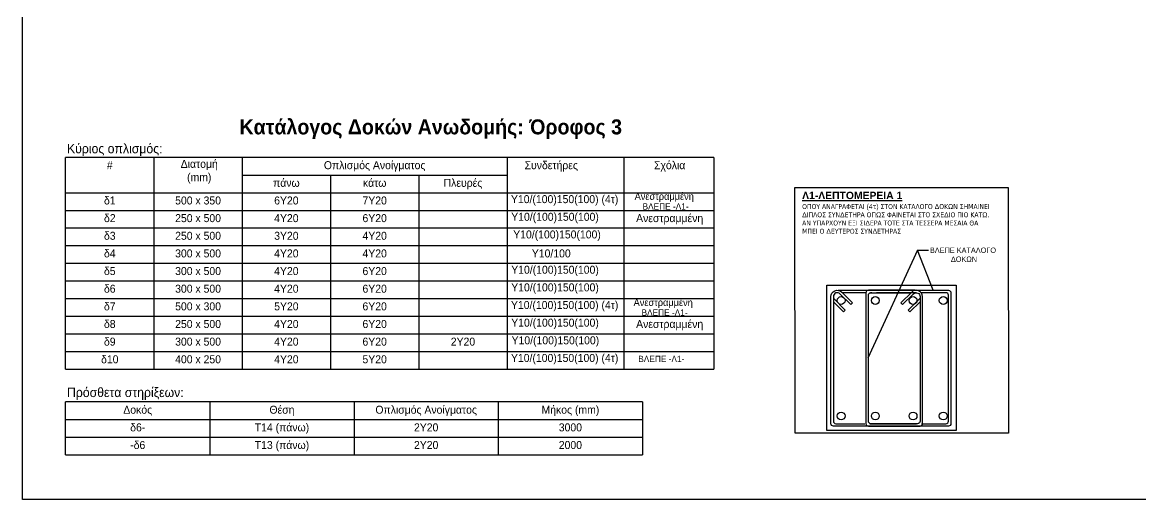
# Model space of a CAD drawing. Header units: millimetres. Extents: x -2171 to 1563, y -1758 to -1505.
# Drawn here: x -232.68 to -201.02, y -1630.29 to -1616.77 of the extents above; entities that cross this region are included whole.
import ezdxf
from ezdxf.enums import TextEntityAlignment as Align

# ---------------------------------------------------------------- set-up
doc = ezdxf.new("R2010")
doc.units = ezdxf.units.MM
for name, color, linetype in [('-S_TEXT', 3, 'Continuous'), ('Geo_Beam_0', 94, 'Continuous'), ('Lines', 7, 'Continuous'), ('Rods_Slab_0', 7, 'Continuous'), ('Texts', 7, 'Continuous')]:
    doc.layers.add(name, color=color, linetype=linetype)
doc.styles.add('S1Arl27188_b_934_161', font='arial.ttf', dxfattribs={"width": 0.933629, "height": 2.71875})
doc.styles.add('S1Arl31900_b_934_161', font='arial.ttf', dxfattribs={"width": 0.933629, "height": 3.19})
doc.styles.add('S1Arl51040_B_934_161', font='', dxfattribs={"width": 0.933629, "height": 5.104})
doc.styles.get("Standard").update_dxf_attribs({"font": 'tahoma.ttf'})
doc.styles.get('S1Arl51040_B_934_161').set_extended_font_data('Arial', bold=True)

# ---------------------------------------------------------------- blocks, each defined once
blk = doc.blocks.new('A$C44B519B8')
at = {"layer": 'Geo_Beam_0', "color": 94, "linetype": 'Continuous', "ltscale": 0.5}
for points in [[(1.23, 4.048), (4.35, 4.048, -0.414214), (4.42, 3.978), (4.42, 0.268, -0.414214), (4.35, 0.198), (1.093, 0.198, -0.414214), (1.023, 0.268), (1.023, 3.87, -0.668179), (1.33, 3.997), (1.636, 3.691), (1.587, 3.641), (1.281, 3.947, 0.668179), (1.093, 3.87), (1.093, 0.338, 0.414214), (1.163, 0.268), (1.985, 0.268)], [(3.412, 4.048), (2.084, 4.048, 0.414214), (2.014, 3.978), (2.014, 0.268, 0.414214), (2.084, 0.198), (3.549, 0.198, 0.414214), (3.619, 0.268), (3.619, 3.87, 0.668179), (3.312, 3.997), (3.006, 3.691), (3.055, 3.641), (3.362, 3.947, -0.668179), (3.549, 3.87), (3.549, 0.338, -0.414214), (3.479, 0.268), (2.154, 0.268, -0.414214), (2.084, 0.338), (2.084, 3.908, -0.414214), (2.154, 3.978), (3.293, 3.978)], [(3.591, 0.268), (4.28, 0.268, 0.414214), (4.35, 0.338), (4.35, 3.908, 0.414214), (4.28, 3.978), (3.591, 3.978)]]:
    blk.add_lwpolyline(points, format="xyb", dxfattribs=at)
for points in [[(1.093, 3.822), (1.431, 3.483), (1.382, 3.434), (1.093, 3.723)], [(2.021, 3.978), (1.349, 3.978)], [(2.187, 3.978), (2.144, 3.978)], [(3.451, 3.978), (2.312, 3.978)], [(3.549, 3.822), (3.211, 3.483), (3.261, 3.434), (3.549, 3.723)], [(2.125, 0.268), (3.451, 0.268)]]:
    blk.add_lwpolyline(points, dxfattribs=at)
at = {"layer": 'Rods_Slab_0'}
for p, q in [((3.471, 5.185), (2.072, 2.123)), ((3.918, 4.048), (3.471, 5.185)), ((3.471, 5.185), (3.789, 5.185))]:
    blk.add_line(p, q, dxfattribs=at)
for points in [[(0, 6.965), (6.042, 6.965), (6.05, 0), (0.008, 0)], [(0.907, 4.195), (4.568, 4.195), (4.568, 0.077), (0.907, 0.077)]]:
    blk.add_lwpolyline(points, close=True, dxfattribs=at)
for centre in [(1.313, 3.758), (2.282, 3.758), (3.35, 3.758), (4.204, 3.758), (1.313, 0.487), (2.282, 0.487), (3.35, 0.487), (4.204, 0.487)]:
    blk.add_circle(centre, 0.111, dxfattribs=at)
at = {"layer": 'Rods_Slab_0', "insert": (0.209, 6.841), "char_height": 0.14, "attachment_point": 1}
blk.add_mtext_dynamic_manual_height_columns('{\\fArial|b1|i0|c161|p34;\\H1.5x;\\LΛ1-ΛΕΠΤΟΜΕΡΕΙΑ 1\\P}ΟΠΟΥ ΑΝΑΓΡΑΦΕΤΑΙ {\\fArial|b0|i0|c186|p34;(4}τ{\\fArial|b0|i0|c186|p34;) }ΣΤΟΝ ΚΑΤΑΛΟΓΟ {\\fArial|b0|i0|c186|p34;Δ}ΟΚ{\\fArial|b0|i0|c186|p34;Ω}Ν ΣΗΜΑΙΝΕΙ \\P{\\fArial|b0|i0|c186|p34;Δ}ΙΠΛΟΣ ΣΥΝ{\\fArial|b0|i0|c186|p34;Δ}ΕΤΗΡΑ ΟΠ{\\fArial|b0|i0|c186|p34;Ω}Σ ΦΑΙΝΕΤΑΙ ΣΤΟ ΣΧΕ{\\fArial|b0|i0|c186|p34;Δ}ΙΟ ΠΙΟ ΚΑΤ{\\fArial|b0|i0|c186|p34;Ω.}\\PΑΝ ΥΠΑΡΧΟΥΝ ΕΞΙ ΣΙ{\\fArial|b0|i0|c186|p34;Δ}ΕΡΑ ΤΟΤΕ ΣΤΑ ΤΕΣΣΕΡΑ ΜΕΣΑΙΑ ΘΑ \\PΜΠΕΙ Ο {\\fArial|b0|i0|c186|p34;Δ}ΕΥΤΕΡΟΣ ΣΥΝ{\\fArial|b0|i0|c186|p34;Δ}ΕΤΗΡΑΣ', width=7.58371, gutter_width=1, heights=[0], dxfattribs=at)
at = {"layer": 'Texts', "color": 7, "linetype": 'Continuous', "ltscale": 0.5, "insert": (4.763, 5.259), "char_height": 0.15225, "width": 2.98906, "attachment_point": 2, "style": 'S1Arl27188_b_934_161'}
blk.add_mtext('{\\W0.9336;ΒΛΕΠΕ ΚΑΤΑΛΟΓΟ\\P ΔΟΚΩΝ}', dxfattribs=at)

msp = doc.modelspace()

# ---------------------------------------------------------------- linework, layer by layer
at = {"layer": '-S_TEXT', "ltscale": 5}
msp.add_lwpolyline([(-232.6817, -1590.2497), (-174.5342, -1590.2497), (-174.5342, -1630.2944), (-232.6817, -1630.2944)], close=True, dxfattribs=at)
at = {"layer": 'Lines', "color": 0}
for points in [[(-213.1048, -1620.5968), (-231.4568, -1620.5968)], [(-231.4568, -1626.5968), (-231.4568, -1620.5968)], [(-228.9568, -1620.5968), (-228.9568, -1626.5968)], [(-226.4568, -1620.5968), (-226.4568, -1626.5968)], [(-218.9568, -1620.5968), (-218.9568, -1626.5968)], [(-215.6566, -1620.5968), (-215.6566, -1626.5968)], [(-213.1048, -1620.5968), (-213.1048, -1626.5968)], [(-226.4568, -1621.0968), (-218.9568, -1621.0968)], [(-223.9568, -1621.0968), (-223.9568, -1626.5968)], [(-221.4568, -1621.0968), (-221.4568, -1626.5968)], [(-231.4568, -1621.5968), (-213.1048, -1621.5968)], [(-231.4568, -1622.0968), (-213.1048, -1622.0968)], [(-231.4568, -1622.5968), (-213.1048, -1622.5968)], [(-231.4568, -1623.0968), (-213.1048, -1623.0968)], [(-231.4568, -1623.5968), (-213.1048, -1623.5968)], [(-231.4568, -1624.0968), (-213.1048, -1624.0968)], [(-231.4568, -1624.5968), (-213.1048, -1624.5968)], [(-231.4568, -1625.0968), (-213.1048, -1625.0968)], [(-231.4568, -1625.5968), (-213.1048, -1625.5968)], [(-231.4568, -1626.0968), (-213.1048, -1626.0968)], [(-231.4568, -1626.5968), (-213.1048, -1626.5968)], [(-215.1235, -1627.5261), (-231.4568, -1627.5261)], [(-231.4568, -1629.0261), (-231.4568, -1627.5261)], [(-227.3735, -1627.5261), (-227.3735, -1629.0261)], [(-223.2902, -1627.5261), (-223.2902, -1629.0261)], [(-219.2068, -1627.5261), (-219.2068, -1629.0261)], [(-215.1235, -1627.5261), (-215.1235, -1629.0261)], [(-215.1235, -1627.5261), (-215.1235, -1629.0261)], [(-231.4568, -1628.0261), (-215.1235, -1628.0261)], [(-231.4568, -1628.5261), (-215.1235, -1628.5261)], [(-231.4568, -1629.0261), (-215.1235, -1629.0261)]]:
    msp.add_lwpolyline(points, dxfattribs=at)

# ---------------------------------------------------------------- block references
at = {"layer": 'Rods_Slab_0', "color": 7, "linetype": 'Continuous', "ltscale": 0.5}
msp.add_blockref('A$C44B519B8', (-210.8129, -1628.4097), dxfattribs=at)

# ---------------------------------------------------------------- texts
at = {"layer": 'Texts', "color": 7, "style": 'S1Arl27188_b_934_161', "width": 0.933629}
for s, height, p in [('#', 0.2266, (-230.2068, -1620.9303)), ('Οπλισμός Ανοίγματος', 0.226562, (-222.7068, -1620.9303)), ('Συνδετήρες', 0.22656, (-217.7068, -1620.9303)), ('Σχόλια', 0.22656, (-214.3548, -1620.9303)), ('πάνω', 0.22656, (-225.2068, -1621.4303)), ('κάτω', 0.22656, (-222.7068, -1621.4303)), ('Πλευρές', 0.22656, (-220.2068, -1621.4303)), ('δ1', 0.22656, (-230.2068, -1621.9303)), ('500 x 350', 0.22656, (-227.7068, -1621.9303)), ('6Y20', 0.22656, (-225.2068, -1621.9303)), ('7Y20', 0.22656, (-222.7068, -1621.9303)), ('Ανεστραμμένη', 0.2, (-214.508, -1621.7993)), ('δ2', 0.22656, (-230.2068, -1622.4303)), ('250 x 500', 0.22656, (-227.7068, -1622.4303)), ('4Y20', 0.22656, (-225.2068, -1622.4303)), ('6Y20', 0.22656, (-222.7068, -1622.4303)), ('Ανεστραμμένη', 0.226562, (-214.3548, -1622.4303)), ('δ3', 0.22656, (-230.2068, -1622.9303)), ('250 x 500', 0.22656, (-227.7068, -1622.9303)), ('3Y20', 0.22656, (-225.2068, -1622.9303)), ('4Y20', 0.22656, (-222.7068, -1622.9303)), ('δ4', 0.22656, (-230.2068, -1623.4303)), ('300 x 500', 0.22656, (-227.7068, -1623.4303)), ('4Y20', 0.22656, (-225.2068, -1623.4303)), ('4Y20', 0.22656, (-222.7068, -1623.4303)), ('Y10/100', 0.22656, (-217.7068, -1623.4303)), ('δ5', 0.22656, (-230.2068, -1623.9303)), ('300 x 500', 0.22656, (-227.7068, -1623.9303)), ('4Y20', 0.22656, (-225.2068, -1623.9303)), ('6Y20', 0.22656, (-222.7068, -1623.9303)), ('δ6', 0.22656, (-230.2068, -1624.4303)), ('300 x 500', 0.22656, (-227.7068, -1624.4303)), ('4Y20', 0.22656, (-225.2068, -1624.4303)), ('6Y20', 0.22656, (-222.7068, -1624.4303)), ('δ7', 0.22656, (-230.2068, -1624.9303)), ('500 x 300', 0.22656, (-227.7068, -1624.9303)), ('5Y20', 0.22656, (-225.2068, -1624.9303)), ('6Y20', 0.22656, (-222.7068, -1624.9303)), ('Ανεστραμμένη', 0.2, (-214.5373, -1624.8059)), ('δ8', 0.22656, (-230.2068, -1625.4303)), ('Ανεστραμμένη', 0.226562, (-214.3548, -1625.4303)), ('250 x 500', 0.22656, (-227.7068, -1625.4303)), ('4Y20', 0.22656, (-225.2068, -1625.4303)), ('6Y20', 0.22656, (-222.7068, -1625.4303)), ('δ9', 0.22656, (-230.2068, -1625.9303)), ('300 x 500', 0.22656, (-227.7068, -1625.9303)), ('4Y20', 0.22656, (-225.2068, -1625.9303)), ('6Y20', 0.22656, (-222.7068, -1625.9303)), ('2Y20', 0.22656, (-220.2068, -1625.9303)), ('δ10', 0.22656, (-230.2068, -1626.4303)), ('400 x 250', 0.22656, (-227.7068, -1626.4303)), ('4Y20', 0.22656, (-225.2068, -1626.4303)), ('5Y20', 0.22656, (-222.7068, -1626.4303)), ('Δοκός', 0.22656, (-229.4152, -1627.8596)), ('Θέση', 0.22656, (-225.3318, -1627.8596)), ('Οπλισμός Ανοίγματος', 0.226562, (-221.2485, -1627.8596)), ('Μήκος (mm)', 0.22656, (-217.1652, -1627.8596)), ('δ6-', 0.22656, (-229.4152, -1628.3596)), ('Τ14 (πάνω)', 0.22656, (-225.3318, -1628.3596)), ('2Y20', 0.22656, (-221.2485, -1628.3596)), ('3000', 0.22656, (-217.1652, -1628.3596)), ('-δ6', 0.22656, (-229.4152, -1628.8596)), ('Τ13 (πάνω)', 0.22656, (-225.3318, -1628.8596)), ('2Y20', 0.22656, (-221.2485, -1628.8596)), ('2000', 0.22656, (-217.1652, -1628.8596))]:
    msp.add_text(s, height=height, dxfattribs=at).set_placement(p, align=Align.CENTER)
at = {"layer": 'Texts', "color": 7}
for s, insert, char_height, width, attachment_point, style in [('Κατάλογος Δοκών Ανωδομής: Όροφος 3', (-221.1191, -1619.5191), 0.425333, 20.55, 2, 'S1Arl51040_B_934_161'), ('Κύριος οπλισμός:^M^J', (-231.4176, -1620.2133), 0.265833, 20.55, 1, 'S1Arl31900_b_934_161'), ('Διατομή^M^J(mm)', (-227.6734, -1620.666), 0.226562, 2.5, 2, 'S1Arl27188_b_934_161'), ('Y10/(100)150(100) (4τ)', (-217.3276, -1621.666), 0.226562, 4.637964, 2, 'S1Arl27188_b_934_161'), ('ΒΛΕΠΕ -Λ1-', (-214.4694, -1621.8955), 0.18, 2.45, 2, 'S1Arl27188_b_934_161'), ('Y10/(100)150(100)', (-217.6001, -1622.166), 0.226562, 2.5, 2, 'S1Arl27188_b_934_161'), ('Y10/(100)150(100)', (-217.5439, -1622.666), 0.226562, 2.5, 2, 'S1Arl27188_b_934_161'), ('Y10/(100)150(100)', (-217.6001, -1623.666), 0.226562, 2.5, 2, 'S1Arl27188_b_934_161'), ('Y10/(100)150(100)', (-217.6001, -1624.166), 0.226562, 2.5, 2, 'S1Arl27188_b_934_161'), ('Y10/(100)150(100) (4τ)', (-217.3276, -1624.666), 0.226562, 4.637964, 2, 'S1Arl27188_b_934_161'), ('Y10/(100)150(100)', (-217.6001, -1625.166), 0.226562, 2.5, 2, 'S1Arl27188_b_934_161'), ('ΒΛΕΠΕ -Λ1-', (-214.4987, -1624.9021), 0.18, 2.45, 2, 'S1Arl27188_b_934_161'), ('Y10/(100)150(100)', (-217.5903, -1625.666), 0.226562, 2.5, 2, 'S1Arl27188_b_934_161'), ('Y10/(100)150(100) (4τ)', (-217.3276, -1626.166), 0.226562, 4.637964, 2, 'S1Arl27188_b_934_161'), ('ΒΛΕΠΕ -Λ1-', (-214.5912, -1626.2177), 0.18, 2.45, 2, 'S1Arl27188_b_934_161'), ('^M^JΠρόσθετα στηρίξεων:^M^J', (-231.4176, -1626.678), 0.265833, 20.55, 1, 'S1Arl31900_b_934_161')]:
    msp.add_mtext(s, dxfattribs=dict(at, insert=insert, char_height=char_height, width=width, attachment_point=attachment_point, style=style))

doc.saveas('drawing.dxf')
